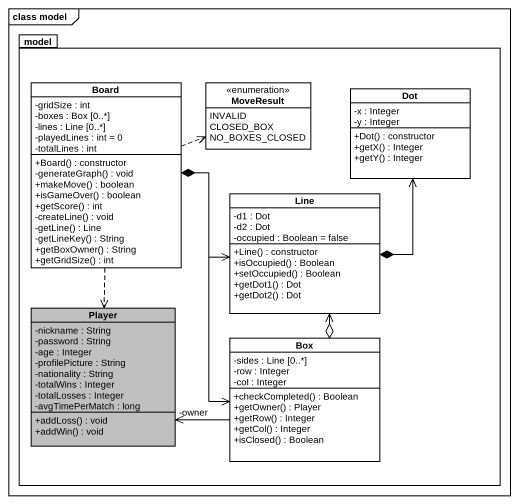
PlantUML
@startuml
mainframe class model
hide circle
hide empty members
skinparam classAttributeIconSize 0
package model #FFFFFF {
  class Board #FFFFFF {
    -gridSize : int
    -boxes : Box [0..*]
    -lines : Line [0..*]
    -playedLines : int = 0
    -totalLines : int
    +Board() : constructor
    -generateGraph() : void
    +makeMove() : boolean
    +isGameOver() : boolean
    +getScore() : int
    -createLine() : void
    -getLine() : Line
    -getLineKey() : String
    +getBoxOwner() : String
    +getGridSize() : int
  }
  enum MoveResult #FFFFFF {
    INVALID
    CLOSED_BOX
    NO_BOXES_CLOSED
  }
  class Dot #FFFFFF {
    -x : Integer
    -y : Integer
    +Dot() : constructor
    +getX() : Integer
    +getY() : Integer
  }
  class Line #FFFFFF {
    -d1 : Dot
    -d2 : Dot
    -occupied : Boolean = false
    +Line() : constructor
    +isOccupied() : Boolean
    +setOccupied() : Boolean
    +getDot1() : Dot
    +getDot2() : Dot
  }
  class Player #C0C0C0 {
    -nickname : String
    -password : String
    -age : Integer
    -profilePicture : String
    -nationality : String
    -totalWins : Integer
    -totalLosses : Integer
    -avgTimePerMatch : long
    +addLoss() : void
    +addWin() : void
  }
  class "Box" as Box_ #FFFFFF {
    -sides : Line [0..*]
    -row : Integer
    -col : Integer
    +checkCompleted() : Boolean
    +getOwner() : Player
    +getRow() : Integer
    +getCol() : Integer
    +isClosed() : Boolean
  }
}
Board .right.> MoveResult
Board *-right-> Line
Board ..> Player
Board *--> Box_
Line *-up-> Dot
Box_ o-up-> Line
Box_ -left-> "-owner" Player
@enduml
